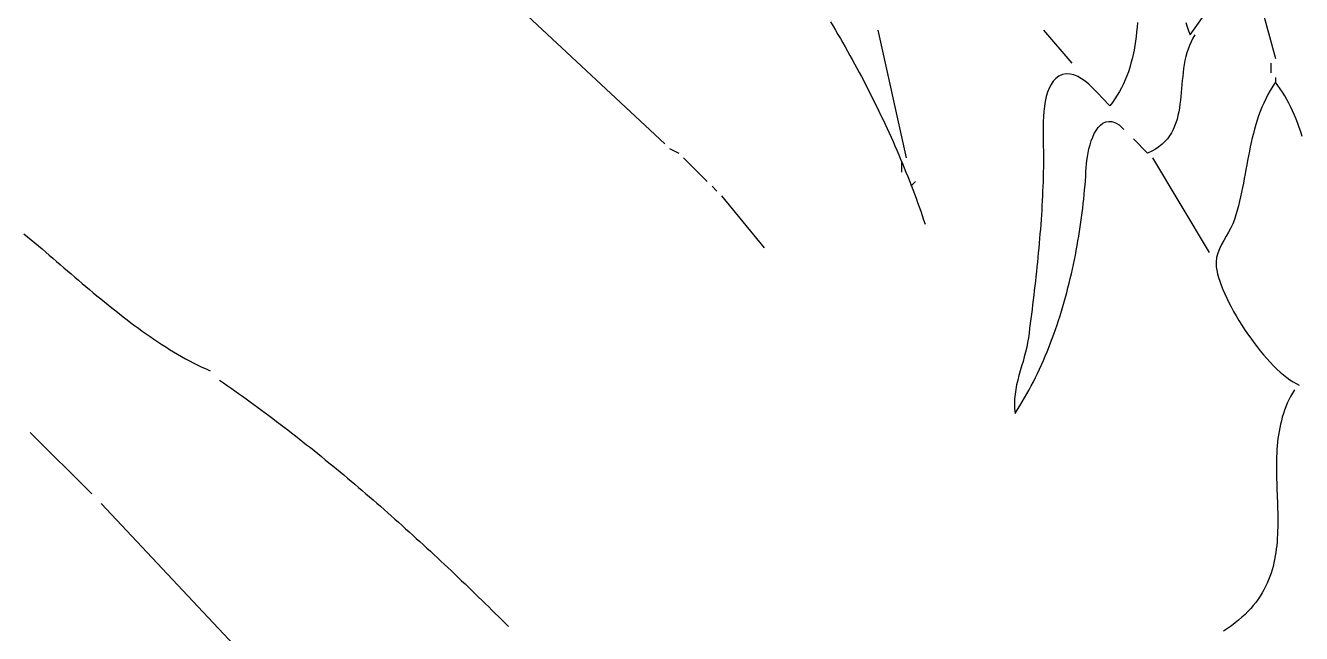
# Model space of a CAD drawing. Header units: millimetres. Extents: x 17 to 1517, y 15 to 1503.
# Drawn here: x 471 to 740.5, y 893.5 to 1022 of the extents above; entities that cross this region are included whole.
import ezdxf

# ---------------------------------------------------------------- set-up
doc = ezdxf.new("R2010")
doc.units = ezdxf.units.MM
doc.layers.add('0_0_0', color=3, linetype='Continuous')

msp = doc.modelspace()

# ---------------------------------------------------------------- linework, layer by layer
at = {"layer": '0_0_0'}
for points in [[(716.0459, 1022.5898), (716.3399, 1021.7119), (716.6577, 1020.8484), (717, 1020), (729, 1037), (735, 1015)], [(576, 1025), (606, 997)], [(641.0411, 1022.7434), (641.5616, 1021.8692), (642.0791, 1020.992), (642.5935, 1020.1119), (643.1048, 1019.2289), (643.6129, 1018.3431), (644.1177, 1017.4548), (644.6191, 1016.5638), (645.117, 1015.6705), (645.6115, 1014.7748), (646.1023, 1013.8768), (646.5895, 1012.9767), (647.0728, 1012.0746), (647.5524, 1011.1705), (648.028, 1010.2647), (648.4996, 1009.357), (648.9671, 1008.4478), (649.4304, 1007.537), (649.8895, 1006.6247), (650.3443, 1005.7112), (650.7947, 1004.7964), (651.2406, 1003.8804), (651.6819, 1002.9635), (652.1186, 1002.0456), (652.5506, 1001.1269), (652.9778, 1000.2074), (653.4, 999.2874), (653.8174, 998.3668), (654.2297, 997.4458), (654.6368, 996.5244), (655.0388, 995.6029), (655.4355, 994.6812), (655.8268, 993.7595), (656.2127, 992.8378), (656.5931, 991.9164), (656.9679, 990.9952), (657.337, 990.0745), (657.7004, 989.1542), (658.0579, 988.2344), (658.4095, 987.3154), (658.7551, 986.3972), (659.0947, 985.4798), (659.428, 984.5635), (659.7552, 983.6482), (660.0761, 982.7341), (660.3905, 981.8213), (660.6985, 980.9099), (661, 980)], [(705.8529, 1022.6099), (705.7782, 1021.6189), (705.6864, 1020.6348), (705.5767, 1019.6583), (705.4478, 1018.6902), (705.299, 1017.7313), (705.1292, 1016.7824), (704.9375, 1015.8444), (704.7228, 1014.918), (704.4841, 1014.004), (704.2206, 1013.1032), (703.9312, 1012.2165), (703.6149, 1011.3446), (703.2708, 1010.4883), (702.8978, 1009.6485), (702.4951, 1008.8259), (702.0616, 1008.0214), (701.5963, 1007.2358), (701.0982, 1006.4698), (700.5664, 1005.7242), (700, 1005), (699.4977, 1005.5208), (698.9444, 1006.1219), (698.3448, 1006.7812), (697.7034, 1007.4769), (697.025, 1008.187), (696.3143, 1008.8895), (695.5758, 1009.5625), (694.8144, 1010.184), (694.0345, 1010.732), (693.2411, 1011.1846), (692.4386, 1011.5199), (691.6318, 1011.7159), (690.8253, 1011.7506), (690.0239, 1011.602), (689.2322, 1011.2484), (688.6075, 1010.7901), (688.0644, 1010.2117), (687.5975, 1009.5253), (687.2013, 1008.7435), (686.8702, 1007.8787), (686.5987, 1006.9432), (686.3815, 1005.9495), (686.2129, 1004.91), (686.0875, 1003.8371), (685.9998, 1002.7431), (685.9443, 1001.6406), (685.9155, 1000.5419), (685.9079, 999.4594), (685.9161, 998.4055), (685.9345, 997.3927), (685.9577, 996.4333), (685.9801, 995.5398), (685.9962, 994.7245), (686.0007, 994), (685.9929, 992.9935), (685.9796, 991.9875), (685.9607, 990.9821), (685.9364, 989.9772), (685.9068, 988.9728), (685.8721, 987.9688), (685.8324, 986.9654), (685.7878, 985.9623), (685.7384, 984.9597), (685.6844, 983.9575), (685.626, 982.9557), (685.5631, 981.9543), (685.496, 980.9533), (685.4249, 979.9526), (685.3497, 978.9522), (685.2707, 977.9521), (685.188, 976.9524), (685.1016, 975.9529), (685.0118, 974.9538), (684.9187, 973.9548), (684.8224, 972.9561), (684.723, 971.9577), (684.6206, 970.9594), (684.5155, 969.9613), (684.4076, 968.9635), (684.2972, 967.9657), (684.1843, 966.9682), (684.0692, 965.9707), (683.9518, 964.9734), (683.8325, 963.9761), (683.7112, 962.979), (683.5881, 961.9819), (683.4634, 960.9849), (683.3371, 959.9879), (683.2094, 958.9909), (683.0805, 957.9939), (682.9504, 956.997), (682.8194, 956), (682.6601, 954.9819), (682.4579, 953.9726), (682.2216, 952.9707), (681.9599, 951.9749), (681.6814, 950.9838), (681.3948, 949.996), (681.1089, 949.0102), (680.8323, 948.025), (680.5738, 947.0389), (680.342, 946.0508), (680.1456, 945.0591), (679.9934, 944.0625), (679.894, 943.0596), (679.8562, 942.0492), (679.8886, 941.0297), (680, 940), (680.522, 940.8009), (681.0337, 941.6128), (681.5352, 942.4352), (682.0264, 943.268), (682.5074, 944.1108), (682.9783, 944.9632), (683.4392, 945.8249), (683.8902, 946.6957), (684.3312, 947.5752), (684.7624, 948.4631), (685.1839, 949.3591), (685.5956, 950.2629), (685.9977, 951.1741), (686.3902, 952.0924), (686.7732, 953.0176), (687.1468, 953.9493), (687.511, 954.8871), (687.8659, 955.8309), (688.2115, 956.7802), (688.5479, 957.7348), (688.8753, 958.6942), (689.1935, 959.6584), (689.5028, 960.6268), (689.8032, 961.5992), (690.0947, 962.5752), (690.3774, 963.5546), (690.6513, 964.5371), (690.9166, 965.5223), (691.1734, 966.5099), (691.4215, 967.4996), (691.6612, 968.491), (691.8925, 969.484), (692.1155, 970.478), (692.3302, 971.4729), (692.5367, 972.4684), (692.7351, 973.464), (692.9253, 974.4595), (693.1076, 975.4546), (693.2819, 976.4489), (693.4483, 977.4422), (693.6069, 978.4341), (693.7578, 979.4244), (693.901, 980.4126), (694.0365, 981.3985), (694.1645, 982.3817), (694.285, 983.362), (694.3981, 984.3391), (694.5038, 985.3125), (694.6022, 986.2821), (694.6934, 987.2474), (694.7774, 988.2083), (694.8543, 989.1642), (694.9242, 990.115), (694.9871, 991.0604), (695.0432, 992), (695.0937, 992.675), (695.1752, 993.4184), (695.2892, 994.2135), (695.4374, 995.0436), (695.6212, 995.892), (695.8425, 996.742), (696.1027, 997.577), (696.4036, 998.3803), (696.7466, 999.1352), (697.1335, 999.8251), (697.5658, 1000.4332), (698.0451, 1000.9428), (698.5732, 1001.3374), (699.1515, 1001.6002), (699.7817, 1001.7145), (700.4655, 1001.6637), (701.2043, 1001.4311), (702, 1001), (703, 1000)], [(651, 1021), (657, 994)], [(686, 1021), (692, 1014)], [(718, 1020), (717.561, 1019.2813), (717.1752, 1018.5413), (716.8383, 1017.7818), (716.5461, 1017.0048), (716.2946, 1016.212), (716.0796, 1015.4056), (715.8968, 1014.5873), (715.7423, 1013.759), (715.6117, 1012.9228), (715.501, 1012.0804), (715.4059, 1011.2339), (715.3224, 1010.385), (715.2464, 1009.5358), (715.1735, 1008.6881), (715.0997, 1007.8439), (715.0209, 1007.005), (714.9329, 1006.1734), (714.8314, 1005.351), (714.7125, 1004.5397), (714.5718, 1003.7413), (714.4053, 1002.9579), (714.2088, 1002.1913), (713.9782, 1001.4435), (713.7093, 1000.7163), (713.3979, 1000.0116), (713.04, 999.3314), (712.6312, 998.6776), (712.1676, 998.0521), (711.6449, 997.4567), (711.0589, 996.8935), (710.4056, 996.3643), (709.6808, 995.8711), (708.8803, 995.4156), (708, 995), (705, 998)], [(734, 1014), (734, 1012)], [(735, 1011), (735, 1010)], [(740.6203, 998.5446), (740.3293, 999.4796), (740.0228, 1000.4001), (739.7004, 1001.3054), (739.3618, 1002.1944), (739.0066, 1003.0663), (738.6345, 1003.9203), (738.245, 1004.7554), (737.8377, 1005.5709), (737.4123, 1006.3657), (736.9683, 1007.139), (736.5055, 1007.89), (736.0235, 1008.6177), (735.5217, 1009.3213), (735, 1010), (734.4327, 1009.1358), (733.9049, 1008.2634), (733.4147, 1007.3832), (732.9597, 1006.4955), (732.538, 1005.6007), (732.1474, 1004.6991), (731.7859, 1003.7912), (731.4513, 1002.8772), (731.1415, 1001.9574), (730.8545, 1001.0324), (730.588, 1000.1023), (730.3401, 999.1676), (730.1086, 998.2287), (729.8914, 997.2858), (729.6864, 996.3393), (729.4915, 995.3896), (729.3046, 994.4371), (729.1237, 993.4821), (728.9465, 992.5249), (728.771, 991.5659), (728.5951, 990.6055), (728.4167, 989.6439), (728.2337, 988.6817), (728.0439, 987.7191), (727.8454, 986.7564), (727.6359, 985.7941), (727.4133, 984.8325), (727.1757, 983.8719), (726.9208, 982.9127), (726.6466, 981.9553), (726.351, 981), (726.0069, 980.0947), (725.5815, 979.205), (725.1014, 978.3256), (724.5934, 977.451), (724.0843, 976.5755), (723.6007, 975.6939), (723.1694, 974.8005), (722.8172, 973.8898), (722.5708, 972.9565), (722.4569, 971.9951), (722.5023, 971), (722.6194, 970.2868), (722.7865, 969.534), (723.0014, 968.7451), (723.2618, 967.9235), (723.5655, 967.0728), (723.9102, 966.1966), (724.2939, 965.2983), (724.7141, 964.3815), (725.1688, 963.4497), (725.6556, 962.5065), (726.1724, 961.5553), (726.7168, 960.5998), (727.2868, 959.6433), (727.8801, 958.6896), (728.4944, 957.742), (729.1275, 956.8042), (729.7772, 955.8796), (730.4412, 954.9717), (731.1174, 954.0842), (731.8036, 953.2205), (732.4974, 952.3842), (733.1966, 951.5788), (733.8991, 950.8078), (734.6026, 950.0747), (735.3049, 949.3831), (736.0038, 948.7366), (736.697, 948.1385), (737.3823, 947.5926), (738.0574, 947.1022), (738.7202, 946.671), (739.3685, 946.3024), (740, 946)], [(607, 996), (609, 995)], [(610, 994), (615, 989)], [(656, 993), (656, 991)], [(709, 994), (721, 974)], [(616, 988), (617, 987)], [(659, 989), (658, 988)], [(618, 986), (627, 975)], [(470.667, 977.9758), (471.4322, 977.3396), (472.1975, 976.6989), (472.9631, 976.054), (473.7289, 975.4055), (474.4951, 974.7537), (475.2618, 974.099), (476.0291, 973.4418), (476.797, 972.7826), (477.5656, 972.1217), (478.3352, 971.4595), (479.1056, 970.7965), (479.8771, 970.133), (480.6498, 969.4696), (481.4236, 968.8065), (482.1988, 968.1441), (482.9753, 967.483), (483.7534, 966.8235), (484.5331, 966.1659), (485.3144, 965.5108), (486.0975, 964.8585), (486.8825, 964.2095), (487.6695, 963.564), (488.4585, 962.9226), (489.2497, 962.2857), (490.0431, 961.6536), (490.8388, 961.0268), (491.637, 960.4056), (492.4377, 959.7906), (493.241, 959.182), (494.0471, 958.5803), (494.8559, 957.9859), (495.6676, 957.3992), (496.4823, 956.8207), (497.3001, 956.2506), (498.1211, 955.6895), (498.9453, 955.1377), (499.7729, 954.5957), (500.604, 954.0638), (501.4386, 953.5425), (502.2768, 953.0322), (503.1187, 952.5332), (503.9645, 952.0461), (504.8142, 951.5711), (505.668, 951.1087), (506.5258, 950.6593), (507.3878, 950.2233), (508.2541, 949.8012), (509.1248, 949.3932), (510, 949)], [(512, 947), (512.8035, 946.4484), (513.6069, 945.8928), (514.41, 945.3332), (515.2128, 944.7697), (516.0153, 944.2024), (516.8174, 943.6313), (517.6191, 943.0565), (518.4204, 942.478), (519.2213, 941.8959), (520.0216, 941.3103), (520.8215, 940.7211), (521.6208, 940.1286), (522.4196, 939.5326), (523.2177, 938.9333), (524.0152, 938.3308), (524.8121, 937.7251), (525.6082, 937.1162), (526.4036, 936.5043), (527.1983, 935.8893), (527.9922, 935.2714), (528.7852, 934.6506), (529.5774, 934.0269), (530.3687, 933.4005), (531.1591, 932.7713), (531.9485, 932.1394), (532.737, 931.505), (533.5244, 930.868), (534.3108, 930.2285), (535.0962, 929.5865), (535.8804, 928.9422), (536.6635, 928.2956), (537.4455, 927.6467), (538.2262, 926.9956), (539.0057, 926.3424), (539.784, 925.6871), (540.561, 925.0298), (541.3366, 924.3705), (542.1109, 923.7093), (542.8838, 923.0463), (543.6553, 922.3815), (544.4254, 921.7149), (545.194, 921.0467), (545.9611, 920.3769), (546.7266, 919.7055), (547.4906, 919.0327), (548.2529, 918.3584), (549.0137, 917.6827), (549.7728, 917.0057), (550.5302, 916.3275), (551.2858, 915.6481), (552.0397, 914.9675), (552.7918, 914.2858), (553.5422, 913.6032), (554.2906, 912.9195), (555.0372, 912.235), (555.7819, 911.5496), (556.5246, 910.8634), (557.2653, 910.1765), (558.0041, 909.489), (558.7408, 908.8008), (559.4755, 908.1121), (560.208, 907.4228), (560.9384, 906.7332), (561.6667, 906.0432), (562.3928, 905.3528), (563.1166, 904.6622), (563.8382, 903.9714), (564.5575, 903.2805), (565.2745, 902.5895), (565.9892, 901.8985), (566.7015, 901.2075), (567.4114, 900.5166), (568.1188, 899.8258), (568.8238, 899.1353), (569.5262, 898.4451), (570.2262, 897.7551), (570.9235, 897.0656), (571.6183, 896.3765), (572.3105, 895.688), (573, 895)], [(739, 945), (738.581, 944.2965), (738.1929, 943.5868), (737.8345, 942.8711), (737.5048, 942.1496), (737.2026, 941.4227), (736.9268, 940.6905), (736.6763, 939.9533), (736.4501, 939.2114), (736.247, 938.4649), (736.0659, 937.7141), (735.9058, 936.9593), (735.7655, 936.2006), (735.644, 935.4385), (735.5401, 934.673), (735.4528, 933.9044), (735.3809, 933.133), (735.3234, 932.359), (735.2791, 931.5827), (735.247, 930.8043), (735.2259, 930.024), (735.2148, 929.2421), (735.2126, 928.4588), (735.2181, 927.6744), (735.2302, 926.8891), (735.248, 926.1031), (735.2702, 925.3168), (735.2958, 924.5302), (735.3236, 923.7438), (735.3526, 922.9577), (735.3817, 922.1722), (735.4098, 921.3874), (735.4358, 920.6037), (735.4585, 919.8214), (735.4769, 919.0405), (735.4899, 918.2614), (735.4964, 917.4844), (735.4953, 916.7096), (735.4854, 915.9373), (735.4658, 915.1678), (735.4352, 914.4013), (735.3927, 913.638), (735.337, 912.8781), (735.2671, 912.122), (735.182, 911.3699), (735.0804, 910.622), (734.9614, 909.8785), (734.8237, 909.1397), (734.6664, 908.4058), (734.4882, 907.6771), (734.2882, 906.9539), (734.0652, 906.2363), (733.8181, 905.5246), (733.5458, 904.819), (733.2473, 904.1198), (732.9213, 903.4273), (732.5669, 902.7416), (732.1829, 902.0631), (731.7683, 901.3919), (731.3218, 900.7283), (730.8425, 900.0726), (730.3292, 899.4249), (729.7809, 898.7856), (729.1964, 898.1548), (728.5746, 897.5329), (727.9145, 896.92), (727.2149, 896.3164), (726.4747, 895.7224), (725.6929, 895.1381), (724.8684, 894.5639), (724, 894)], [(472, 936), (485, 923)], [(487, 921), (519.3002, 886.5139), (535, 882)]]:
    msp.add_lwpolyline(points, dxfattribs=at)

doc.saveas('drawing.dxf')
